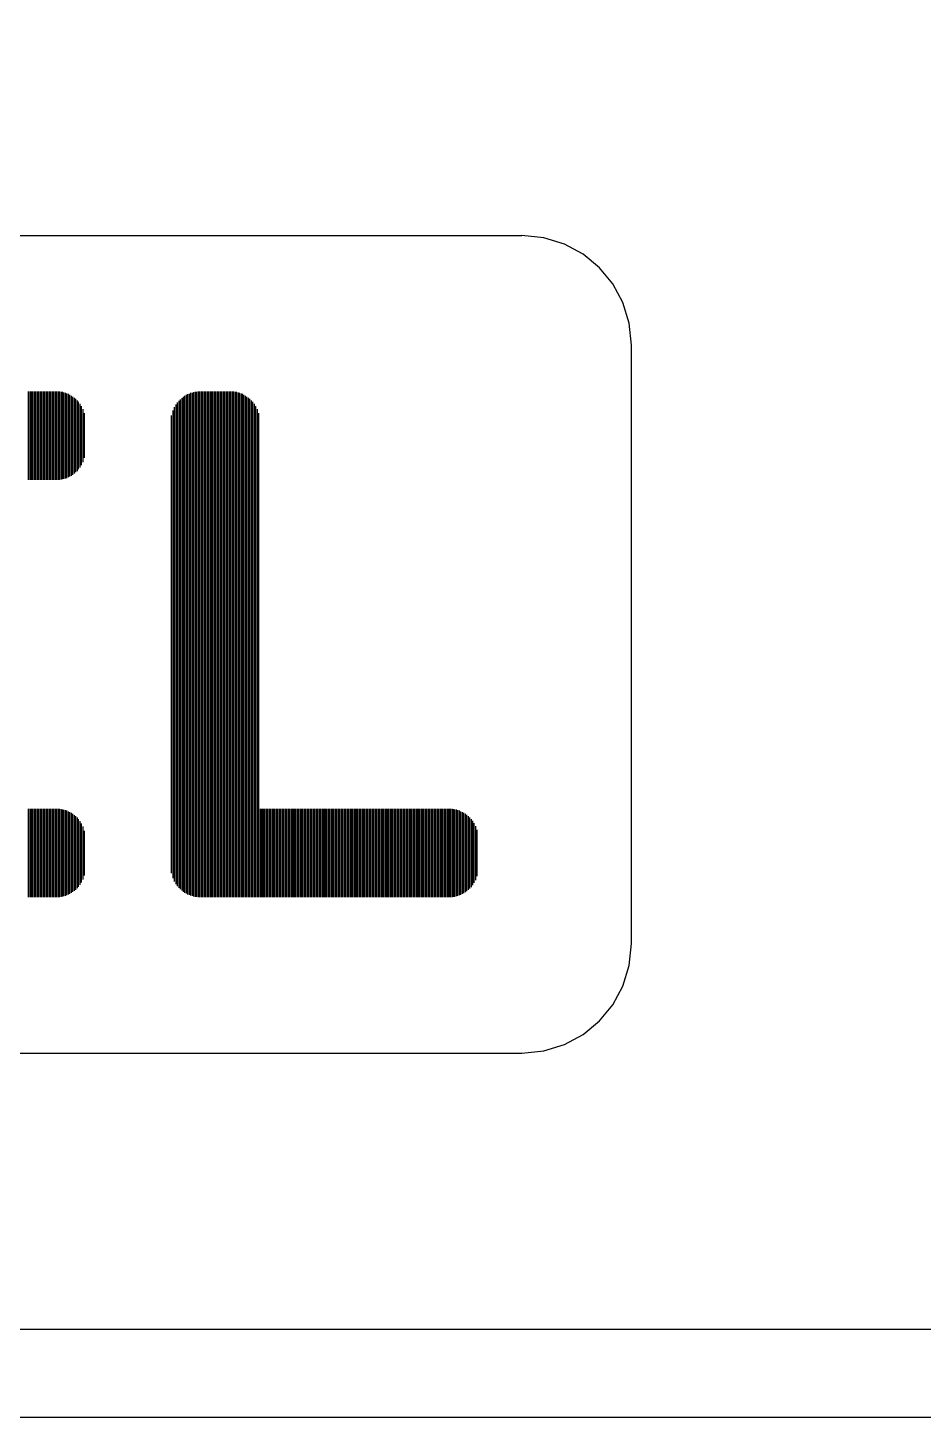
# Model space of a CAD drawing. Extents: x 4.9 to 38.9, y -1.1 to 21.9.
# Drawn here: x 14.104 to 14.716, y 17.482 to 18.433 of the extents above; entities that cross this region are included whole.
import ezdxf

# ---------------------------------------------------------------- set-up
doc = ezdxf.new("R2010")
doc.units = 0
doc.layers.get('0').update_dxf_attribs({"linetype": 'CONTINUOUS'})

msp = doc.modelspace()

# ---------------------------------------------------------------- linework, layer by layer
at = {"color": 7}
for p, q in [((13.58542, 18.29054), (14.44195, 18.29054)), ((14.51689, 17.80633), (14.51689, 18.2156)), ((14.10456, 18.12337), (14.10456, 18.1839)), ((14.10558, 18.12337), (14.10558, 18.1839)), ((14.1066, 18.12337), (14.1066, 18.1839)), ((14.10761, 18.12337), (14.10761, 18.1839)), ((14.10863, 18.12337), (14.10863, 18.1839)), ((14.10965, 18.12337), (14.10965, 18.1839)), ((14.11067, 18.12337), (14.11067, 18.1839)), ((14.11168, 18.12337), (14.11168, 18.1839)), ((14.1127, 18.12337), (14.1127, 18.1839)), ((14.11372, 18.12337), (14.11372, 18.1839)), ((14.11473, 18.12337), (14.11473, 18.1839)), ((14.11575, 18.12337), (14.11575, 18.1839)), ((14.11677, 18.12337), (14.11677, 18.1839)), ((14.11762, 18.12337), (14.11762, 18.1839)), ((14.11863, 18.12337), (14.11863, 18.1839)), ((14.11965, 18.12337), (14.11965, 18.1839)), ((14.12067, 18.12337), (14.12067, 18.1839)), ((14.12169, 18.12337), (14.12169, 18.1839)), ((14.1227, 18.12337), (14.1227, 18.1839)), ((14.12372, 18.12337), (14.12372, 18.1839)), ((14.12474, 18.12337), (14.12474, 18.1839)), ((14.12575, 18.12354), (14.12575, 18.1839)), ((14.12677, 18.12371), (14.12677, 18.18373)), ((14.12779, 18.12388), (14.12779, 18.18356)), ((14.12881, 18.12422), (14.12881, 18.18322)), ((14.12982, 18.12439), (14.12982, 18.18288)), ((14.13084, 18.12473), (14.13084, 18.18254)), ((14.13186, 18.12524), (14.13186, 18.1822)), ((14.13288, 18.12574), (14.13288, 18.18169)), ((14.13389, 18.12625), (14.13389, 18.18101)), ((14.13491, 18.12693), (14.13491, 18.18034)), ((14.21053, 17.84176), (14.21053, 18.18017)), ((14.21154, 17.84108), (14.21154, 18.18085)), ((14.21256, 17.84057), (14.21256, 18.18152)), ((14.21358, 17.8399), (14.21358, 18.18203)), ((14.21459, 17.83956), (14.21459, 18.18237)), ((14.21561, 17.83922), (14.21561, 18.18288)), ((14.21663, 17.83888), (14.21663, 18.18305)), ((14.21765, 17.83854), (14.21765, 18.18339)), ((14.21866, 17.83837), (14.21866, 18.18356)), ((14.21968, 17.8382), (14.21968, 18.18373)), ((14.2207, 17.83803), (14.2207, 18.1839)), ((14.22172, 17.83803), (14.22172, 18.1839)), ((14.22273, 17.83803), (14.22273, 18.1839)), ((14.22358, 17.83803), (14.22358, 18.1839)), ((14.2246, 17.83803), (14.2246, 18.1839)), ((14.22561, 17.83803), (14.22561, 18.1839)), ((14.22663, 17.83803), (14.22663, 18.1839)), ((14.22765, 17.83803), (14.22765, 18.1839)), ((14.22867, 17.83803), (14.22867, 18.1839)), ((14.22968, 17.83803), (14.22968, 18.1839)), ((14.2307, 17.83803), (14.2307, 18.1839)), ((14.23172, 17.83803), (14.23172, 18.1839)), ((14.23274, 17.83803), (14.23274, 18.1839)), ((14.23375, 17.83803), (14.23375, 18.1839)), ((14.23477, 17.83803), (14.23477, 18.1839)), ((14.23579, 17.83803), (14.23579, 18.1839)), ((14.2368, 17.83803), (14.2368, 18.1839)), ((14.23782, 17.83803), (14.23782, 18.1839)), ((14.23884, 17.83803), (14.23884, 18.1839)), ((14.23986, 17.83803), (14.23986, 18.1839)), ((14.24087, 17.83803), (14.24087, 18.1839)), ((14.24189, 17.83803), (14.24189, 18.1839)), ((14.24291, 17.83803), (14.24291, 18.1839)), ((14.24393, 17.83803), (14.24393, 18.1839)), ((14.24477, 17.83803), (14.24477, 18.1839)), ((14.24579, 17.83803), (14.24579, 18.18373)), ((14.24681, 17.83803), (14.24681, 18.18356)), ((14.24782, 17.83803), (14.24782, 18.18322)), ((14.24884, 17.83803), (14.24884, 18.18288)), ((14.24986, 17.83803), (14.24986, 18.18254)), ((14.25088, 17.83803), (14.25088, 18.1822)), ((14.25189, 17.83803), (14.25189, 18.18169)), ((14.25291, 17.83803), (14.25291, 18.18101)), ((14.25393, 17.83803), (14.25393, 18.18034)), ((14.13593, 18.12778), (14.13593, 18.17966)), ((14.13694, 18.12863), (14.13694, 18.17881)), ((14.13796, 18.12947), (14.13796, 18.17779)), ((14.13881, 18.13066), (14.13881, 18.17678)), ((14.13983, 18.13202), (14.13983, 18.17542)), ((14.14084, 18.13354), (14.14084, 18.17389)), ((14.14186, 18.13558), (14.14186, 18.17186)), ((14.2034, 17.85092), (14.2034, 18.17101)), ((14.20442, 17.84871), (14.20442, 18.17322)), ((14.20544, 17.84702), (14.20544, 18.17491)), ((14.20646, 17.84566), (14.20646, 18.17627)), ((14.20747, 17.84447), (14.20747, 18.17745)), ((14.20849, 17.84346), (14.20849, 18.17847)), ((14.20951, 17.84261), (14.20951, 18.17932)), ((14.25495, 17.83803), (14.25495, 18.17966)), ((14.25596, 17.83803), (14.25596, 18.17881)), ((14.25698, 17.83803), (14.25698, 18.17779)), ((14.258, 17.83803), (14.258, 18.17678)), ((14.25901, 17.83803), (14.25901, 18.17542)), ((14.26003, 17.83803), (14.26003, 18.17389)), ((14.26105, 17.83803), (14.26105, 18.17186)), ((14.14288, 18.13846), (14.14288, 18.16898)), ((14.20239, 17.85448), (14.20239, 18.16745)), ((14.26207, 17.83803), (14.26207, 18.16898)), ((14.10456, 17.83803), (14.10456, 17.89856)), ((14.10558, 17.83803), (14.10558, 17.89856)), ((14.1066, 17.83803), (14.1066, 17.89856)), ((14.10761, 17.83803), (14.10761, 17.89856)), ((14.10863, 17.83803), (14.10863, 17.89856)), ((14.10965, 17.83803), (14.10965, 17.89856)), ((14.11067, 17.83803), (14.11067, 17.89856)), ((14.11168, 17.83803), (14.11168, 17.89856)), ((14.1127, 17.83803), (14.1127, 17.89856)), ((14.11372, 17.83803), (14.11372, 17.89856)), ((14.11473, 17.83803), (14.11473, 17.89856)), ((14.11575, 17.83803), (14.11575, 17.89856)), ((14.11677, 17.83803), (14.11677, 17.89856)), ((14.11762, 17.83803), (14.11762, 17.89856)), ((14.11863, 17.83803), (14.11863, 17.89856)), ((14.11965, 17.83803), (14.11965, 17.89856)), ((14.12067, 17.83803), (14.12067, 17.89856)), ((14.12169, 17.83803), (14.12169, 17.89856)), ((14.1227, 17.83803), (14.1227, 17.89856)), ((14.12372, 17.83803), (14.12372, 17.89856)), ((14.12474, 17.83803), (14.12474, 17.89856)), ((14.12575, 17.83803), (14.12575, 17.89839)), ((14.12677, 17.8382), (14.12677, 17.89822)), ((14.12779, 17.83854), (14.12779, 17.89805)), ((14.12881, 17.83871), (14.12881, 17.89771)), ((14.12982, 17.83905), (14.12982, 17.89754)), ((14.13084, 17.83939), (14.13084, 17.8972)), ((14.13186, 17.8399), (14.13186, 17.89669)), ((14.13288, 17.84024), (14.13288, 17.89618)), ((14.13389, 17.84091), (14.13389, 17.89568)), ((14.13491, 17.84159), (14.13491, 17.895)), ((14.26308, 17.83803), (14.26308, 17.89856)), ((14.2641, 17.83803), (14.2641, 17.89856)), ((14.26512, 17.83803), (14.26512, 17.89856)), ((14.26597, 17.83803), (14.26597, 17.89856)), ((14.26698, 17.83803), (14.26698, 17.89856)), ((14.268, 17.83803), (14.268, 17.89856)), ((14.26902, 17.83803), (14.26902, 17.89856)), ((14.27003, 17.83803), (14.27003, 17.89856)), ((14.27105, 17.83803), (14.27105, 17.89856)), ((14.27207, 17.83803), (14.27207, 17.89856)), ((14.27309, 17.83803), (14.27309, 17.89856)), ((14.2741, 17.83803), (14.2741, 17.89856)), ((14.27512, 17.83803), (14.27512, 17.89856)), ((14.27614, 17.83803), (14.27614, 17.89856)), ((14.27716, 17.83803), (14.27716, 17.89856)), ((14.27817, 17.83803), (14.27817, 17.89856)), ((14.27919, 17.83803), (14.27919, 17.89856)), ((14.28021, 17.83803), (14.28021, 17.89856)), ((14.28122, 17.83803), (14.28122, 17.89856)), ((14.28224, 17.83803), (14.28224, 17.89856)), ((14.28326, 17.83803), (14.28326, 17.89856)), ((14.28428, 17.83803), (14.28428, 17.89856)), ((14.28529, 17.83803), (14.28529, 17.89856)), ((14.28631, 17.83803), (14.28631, 17.89856)), ((14.28716, 17.83803), (14.28716, 17.89856)), ((14.28818, 17.83803), (14.28818, 17.89856)), ((14.28919, 17.83803), (14.28919, 17.89856)), ((14.29021, 17.83803), (14.29021, 17.89856)), ((14.29123, 17.83803), (14.29123, 17.89856)), ((14.29224, 17.83803), (14.29224, 17.89856)), ((14.29326, 17.83803), (14.29326, 17.89856)), ((14.29428, 17.83803), (14.29428, 17.89856)), ((14.2953, 17.83803), (14.2953, 17.89856)), ((14.29631, 17.83803), (14.29631, 17.89856)), ((14.29733, 17.83803), (14.29733, 17.89856)), ((14.29835, 17.83803), (14.29835, 17.89856)), ((14.29937, 17.83803), (14.29937, 17.89856)), ((14.30038, 17.83803), (14.30038, 17.89856)), ((14.3014, 17.83803), (14.3014, 17.89856)), ((14.30242, 17.83803), (14.30242, 17.89856)), ((14.30343, 17.83803), (14.30343, 17.89856)), ((14.30445, 17.83803), (14.30445, 17.89856)), ((14.30547, 17.83803), (14.30547, 17.89856)), ((14.30649, 17.83803), (14.30649, 17.89856)), ((14.3075, 17.83803), (14.3075, 17.89856)), ((14.30835, 17.83803), (14.30835, 17.89856)), ((14.30937, 17.83803), (14.30937, 17.89856)), ((14.31039, 17.83803), (14.31039, 17.89856)), ((14.3114, 17.83803), (14.3114, 17.89856)), ((14.31242, 17.83803), (14.31242, 17.89856)), ((14.31344, 17.83803), (14.31344, 17.89856)), ((14.31445, 17.83803), (14.31445, 17.89856)), ((14.31547, 17.83803), (14.31547, 17.89856)), ((14.31649, 17.83803), (14.31649, 17.89856)), ((14.31751, 17.83803), (14.31751, 17.89856)), ((14.31852, 17.83803), (14.31852, 17.89856)), ((14.31954, 17.83803), (14.31954, 17.89856)), ((14.32056, 17.83803), (14.32056, 17.89856)), ((14.32158, 17.83803), (14.32158, 17.89856)), ((14.32259, 17.83803), (14.32259, 17.89856)), ((14.32361, 17.83803), (14.32361, 17.89856)), ((14.32463, 17.83803), (14.32463, 17.89856)), ((14.32564, 17.83803), (14.32564, 17.89856)), ((14.32666, 17.83803), (14.32666, 17.89856)), ((14.32768, 17.83803), (14.32768, 17.89856)), ((14.3287, 17.83803), (14.3287, 17.89856)), ((14.32954, 17.83803), (14.32954, 17.89856)), ((14.33056, 17.83803), (14.33056, 17.89856)), ((14.33158, 17.83803), (14.33158, 17.89856)), ((14.3326, 17.83803), (14.3326, 17.89856)), ((14.33361, 17.83803), (14.33361, 17.89856)), ((14.33463, 17.83803), (14.33463, 17.89856)), ((14.33565, 17.83803), (14.33565, 17.89856)), ((14.33666, 17.83803), (14.33666, 17.89856)), ((14.33768, 17.83803), (14.33768, 17.89856)), ((14.3387, 17.83803), (14.3387, 17.89856)), ((14.33972, 17.83803), (14.33972, 17.89856)), ((14.34073, 17.83803), (14.34073, 17.89856)), ((14.34175, 17.83803), (14.34175, 17.89856)), ((14.34277, 17.83803), (14.34277, 17.89856)), ((14.34379, 17.83803), (14.34379, 17.89856)), ((14.3448, 17.83803), (14.3448, 17.89856)), ((14.34582, 17.83803), (14.34582, 17.89856)), ((14.34684, 17.83803), (14.34684, 17.89856)), ((14.34785, 17.83803), (14.34785, 17.89856)), ((14.34887, 17.83803), (14.34887, 17.89856)), ((14.34989, 17.83803), (14.34989, 17.89856)), ((14.35074, 17.83803), (14.35074, 17.89856)), ((14.35175, 17.83803), (14.35175, 17.89856)), ((14.35277, 17.83803), (14.35277, 17.89856)), ((14.35379, 17.83803), (14.35379, 17.89856)), ((14.35481, 17.83803), (14.35481, 17.89856)), ((14.35582, 17.83803), (14.35582, 17.89856)), ((14.35684, 17.83803), (14.35684, 17.89856)), ((14.35786, 17.83803), (14.35786, 17.89856)), ((14.35887, 17.83803), (14.35887, 17.89856)), ((14.35989, 17.83803), (14.35989, 17.89856)), ((14.36091, 17.83803), (14.36091, 17.89856)), ((14.36193, 17.83803), (14.36193, 17.89856)), ((14.36294, 17.83803), (14.36294, 17.89856)), ((14.36396, 17.83803), (14.36396, 17.89856)), ((14.36498, 17.83803), (14.36498, 17.89856)), ((14.366, 17.83803), (14.366, 17.89856)), ((14.36701, 17.83803), (14.36701, 17.89856)), ((14.36803, 17.83803), (14.36803, 17.89856)), ((14.36905, 17.83803), (14.36905, 17.89856)), ((14.37006, 17.83803), (14.37006, 17.89856)), ((14.37108, 17.83803), (14.37108, 17.89856)), ((14.37193, 17.83803), (14.37193, 17.89856)), ((14.37295, 17.83803), (14.37295, 17.89856)), ((14.37396, 17.83803), (14.37396, 17.89856)), ((14.37498, 17.83803), (14.37498, 17.89856)), ((14.376, 17.83803), (14.376, 17.89856)), ((14.37702, 17.83803), (14.37702, 17.89856)), ((14.37803, 17.83803), (14.37803, 17.89856)), ((14.37905, 17.83803), (14.37905, 17.89856)), ((14.38007, 17.83803), (14.38007, 17.89856)), ((14.38108, 17.83803), (14.38108, 17.89856)), ((14.3821, 17.83803), (14.3821, 17.89856)), ((14.38312, 17.83803), (14.38312, 17.89856)), ((14.38414, 17.83803), (14.38414, 17.89856)), ((14.38515, 17.83803), (14.38515, 17.89856)), ((14.38617, 17.83803), (14.38617, 17.89856)), ((14.38719, 17.83803), (14.38719, 17.89856)), ((14.38821, 17.83803), (14.38821, 17.89856)), ((14.38922, 17.83803), (14.38922, 17.89856)), ((14.39024, 17.83803), (14.39024, 17.89856)), ((14.39126, 17.83803), (14.39126, 17.89856)), ((14.39227, 17.83803), (14.39227, 17.89856)), ((14.39312, 17.83803), (14.39312, 17.89856)), ((14.39414, 17.83803), (14.39414, 17.89839)), ((14.39516, 17.8382), (14.39516, 17.89822)), ((14.39617, 17.83837), (14.39617, 17.89805)), ((14.39719, 17.83871), (14.39719, 17.89788)), ((14.39821, 17.83905), (14.39821, 17.89754)), ((14.39923, 17.83939), (14.39923, 17.8972)), ((14.40024, 17.83973), (14.40024, 17.89669)), ((14.40126, 17.84024), (14.40126, 17.89618)), ((14.40228, 17.84074), (14.40228, 17.89568)), ((14.40329, 17.84142), (14.40329, 17.895)), ((14.13593, 17.84227), (14.13593, 17.89415)), ((14.13694, 17.84312), (14.13694, 17.89347)), ((14.13796, 17.84413), (14.13796, 17.89245)), ((14.13881, 17.84515), (14.13881, 17.89127)), ((14.13983, 17.84651), (14.13983, 17.89008)), ((14.14084, 17.84803), (14.14084, 17.88839)), ((14.14186, 17.85007), (14.14186, 17.88635)), ((14.40431, 17.8421), (14.40431, 17.89432)), ((14.40533, 17.84295), (14.40533, 17.89347)), ((14.40635, 17.84396), (14.40635, 17.89262)), ((14.40736, 17.84498), (14.40736, 17.89144)), ((14.40838, 17.84634), (14.40838, 17.89025)), ((14.4094, 17.84786), (14.4094, 17.88872)), ((14.41042, 17.84973), (14.41042, 17.88669)), ((14.14288, 17.85295), (14.14288, 17.88347)), ((14.41143, 17.85244), (14.41143, 17.88398)), ((13.58542, 17.73139), (14.44195, 17.73139)), ((12.88623, 17.48233), (21.46828, 17.48233)), ((12.88623, 17.48233), (21.46828, 17.48233))]:
    msp.add_line(p, q, dxfattribs=at)
for points in [[(20.08538, 17.54235), (18.73046, 17.54235), (17.17726, 17.54235), (15.62406, 17.54235), (14.26914, 17.54235), (13.31078, 17.54235), (13.04228, 17.54235), (12.94727, 17.54235), (12.86724, 17.62237), (12.86724, 17.75944), (12.86724, 18.1208), (12.86724, 19.21734), (12.86724, 20.31388), (12.86724, 20.67524), (12.86724, 20.81231), (12.94727, 20.89233)], [(14.51689, 18.2156), (14.51536, 18.2307), (14.511, 18.24476), (14.50408, 18.25749), (14.49493, 18.26858), (14.48384, 18.27774), (14.47111, 18.28465), (14.45705, 18.28902), (14.44195, 18.29054)], [(14.44195, 17.73139), (14.45705, 17.73291), (14.47111, 17.73728), (14.48384, 17.74419), (14.49493, 17.75334), (14.50408, 17.76444), (14.511, 17.77717), (14.51536, 17.79123), (14.51689, 17.80633)]]:
    msp.add_lwpolyline(points, dxfattribs=at)

doc.saveas('drawing.dxf')
